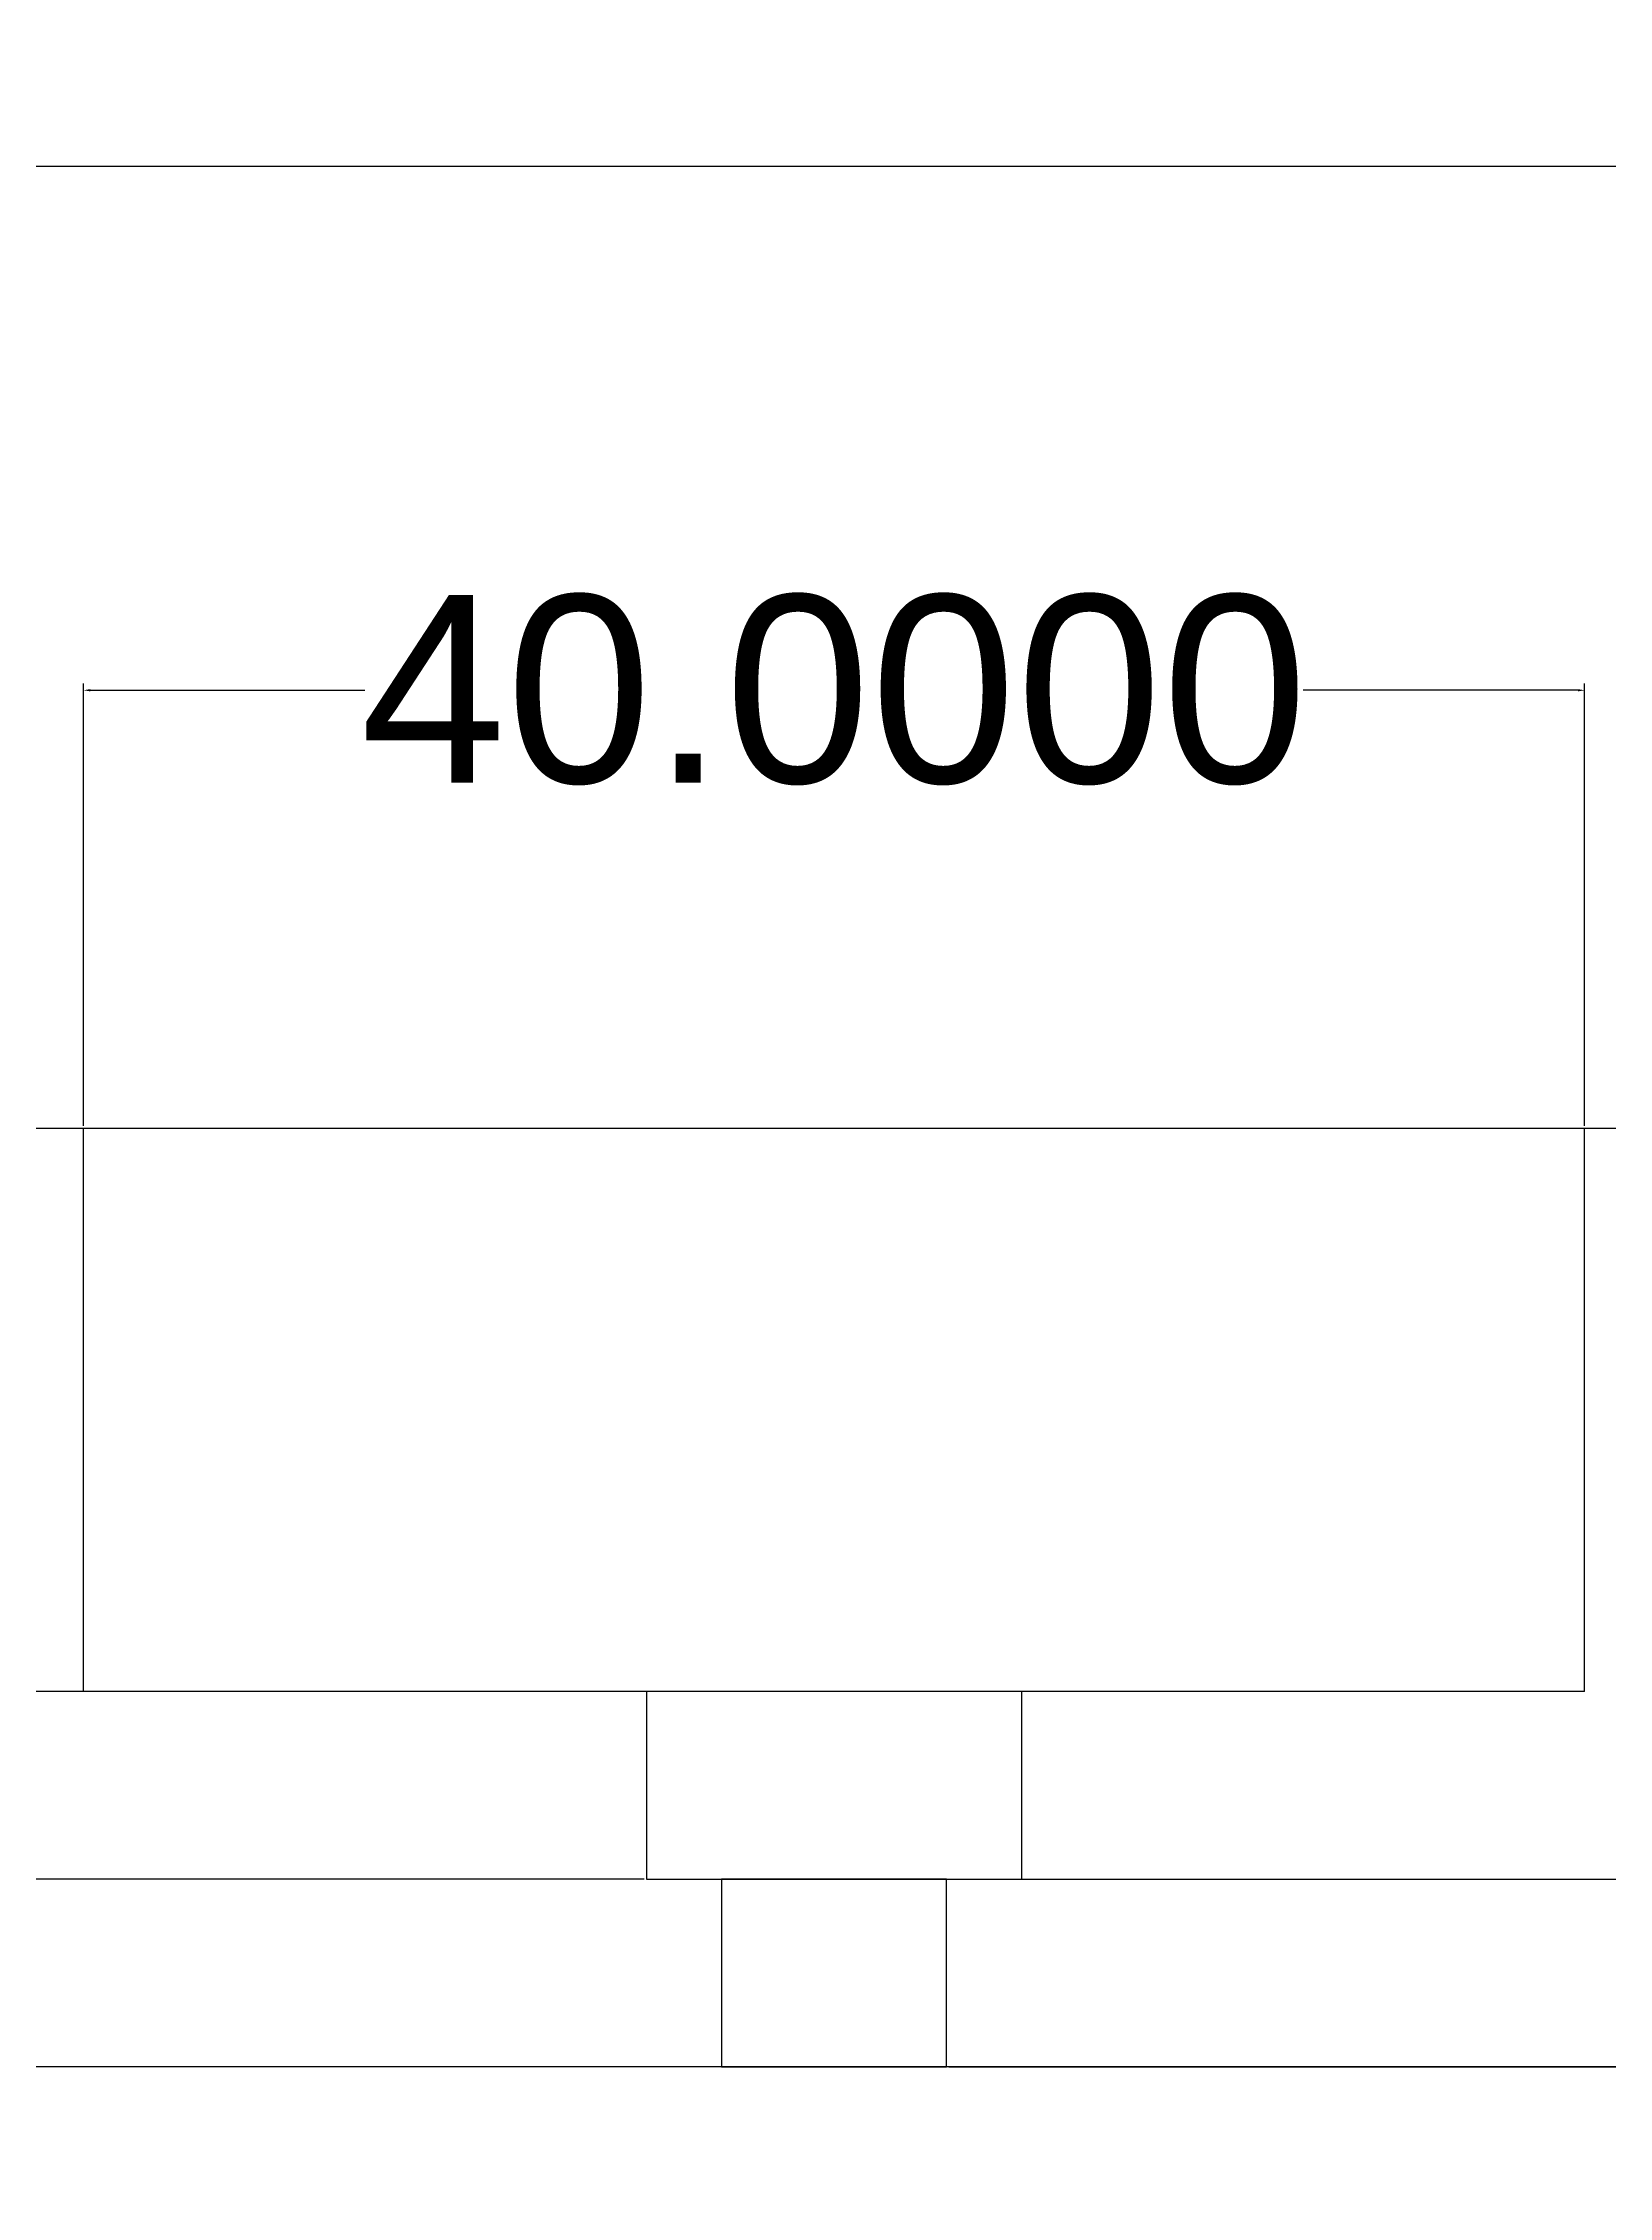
# Model space of a CAD drawing. Header units: inches. Extents: x 127 to 536, y 55 to 264.
# Drawn here: x 169.3 to 211.1, y 206.4 to 263.8 of the extents above; entities that cross this region are included whole.
import ezdxf

# ---------------------------------------------------------------- set-up
doc = ezdxf.new("R2010")
doc.units = ezdxf.units.IN
doc.header["$MEASUREMENT"] = 0
doc.styles.get("Standard").update_dxf_attribs({"font": 'arial.ttf'})
doc.styles.add('样式 1', font='arial.ttf', dxfattribs={"height": 5})
doc.dimstyles.get("Standard").update_dxf_attribs({"dimtxt": 0.18, "dimasz": 0.18, "dimexe": 0.18, "dimexo": 0.0625, "dimgap": 0.09, "dimtad": 0, "dimtih": 1, "dimtoh": 1, "dimdec": 4, "dimzin": 0, "dimdsep": 46, "dimtxsty": 'Standard', "dimcen": 0.09, "dimadec": 0, "dimazin": 0, "dimtfac": 1, "dimtdec": 4, "dimtofl": 0, "dimtmove": 0, "dimatfit": 3, "dimfxl": 1, "dimtolj": 1, "dimtzin": 0, "dimarcsym": 0})

# ---------------------------------------------------------------- blocks, each defined once
blk = doc.blocks.new('*D5')
at = {"color": 0, "lineweight": -2, "transparency": 16777216}
for p, q in [((160.402, 234.961), (160.402, 260.702)), ((160.582, 260.522), (251.015, 260.522)), ((370.222, 260.522), (279.79, 260.522)), ((370.402, 234.961), (370.402, 260.702))]:
    blk.add_line(p, q, dxfattribs=at)
at = {"color": 0, "transparency": 16777216}
for points in [[(160.582, 260.552), (160.582, 260.492), (160.402, 260.522)], [(370.222, 260.552), (370.222, 260.492), (370.402, 260.522)]]:
    blk.add_solid(points, dxfattribs=at)
at = {"layer": 'Defpoints', "color": 0, "transparency": 16777216}
for p in [(370.402, 260.522), (160.402, 234.899), (370.402, 234.899)]:
    blk.add_point(p, dxfattribs=at)
at = {"color": 0, "transparency": 16777216, "insert": (265.402, 260.522), "char_height": 5, "attachment_point": 5, "style": '样式 1'}
blk.add_mtext('\\A1;210.0000', dxfattribs=at)
blk = doc.blocks.new('*D6')
at = {"color": 0, "lineweight": -2, "transparency": 16777216}
for p, q in [((170.402, 234.961), (170.402, 246.746)), ((210.402, 234.961), (210.402, 246.746)), ((170.582, 246.566), (177.899, 246.566)), ((210.222, 246.566), (202.905, 246.566))]:
    blk.add_line(p, q, dxfattribs=at)
at = {"color": 0, "transparency": 16777216}
for points in [[(170.582, 246.596), (170.582, 246.536), (170.402, 246.566)], [(210.222, 246.596), (210.222, 246.536), (210.402, 246.566)]]:
    blk.add_solid(points, dxfattribs=at)
at = {"layer": 'Defpoints', "color": 0, "transparency": 16777216}
for p in [(210.402, 246.566), (170.402, 234.899), (210.402, 234.899)]:
    blk.add_point(p, dxfattribs=at)
at = {"color": 0, "transparency": 16777216, "insert": (190.402, 246.566), "char_height": 5, "attachment_point": 5, "style": '样式 1'}
blk.add_mtext('\\A1;40.0000', dxfattribs=at)
blk = doc.blocks.new('*D12')
at = {"color": 0, "lineweight": -2, "transparency": 16777216}
for p, q in [((185.34, 219.899), (147.39, 219.899)), ((147.57, 219.719), (147.57, 215.079)), ((185.34, 214.899), (147.39, 214.899)), ((147.57, 214.719), (147.39, 214.719)), ((147.57, 214.899), (147.57, 214.719))]:
    blk.add_line(p, q, dxfattribs=at)
at = {"color": 0, "transparency": 16777216}
for points in [[(147.54, 219.719), (147.6, 219.719), (147.57, 219.899)], [(147.54, 215.079), (147.6, 215.079), (147.57, 214.899)]]:
    blk.add_solid(points, dxfattribs=at)
at = {"layer": 'Defpoints', "color": 0, "transparency": 16777216}
for p in [(185.402, 219.899), (147.57, 214.899), (185.402, 214.899)]:
    blk.add_point(p, dxfattribs=at)
at = {"color": 0, "transparency": 16777216, "insert": (136.93, 214.719), "char_height": 5, "attachment_point": 5, "style": '样式 1'}
blk.add_mtext('\\A1;5.0000', dxfattribs=at)
blk = doc.blocks.new('*D13')
at = {"color": 0, "lineweight": -2, "transparency": 16777216}
for p, q in [((193.465, 214.899), (234.134, 214.899)), ((233.954, 214.719), (233.954, 210.079)), ((193.465, 209.899), (234.134, 209.899)), ((233.954, 209.719), (233.774, 209.719)), ((233.954, 209.899), (233.954, 209.719))]:
    blk.add_line(p, q, dxfattribs=at)
at = {"color": 0, "transparency": 16777216}
for points in [[(233.924, 214.719), (233.984, 214.719), (233.954, 214.899)], [(233.924, 210.079), (233.984, 210.079), (233.954, 209.899)]]:
    blk.add_solid(points, dxfattribs=at)
at = {"layer": 'Defpoints', "color": 0, "transparency": 16777216}
for p in [(193.402, 214.899), (193.402, 209.899), (233.954, 209.899)]:
    blk.add_point(p, dxfattribs=at)
at = {"color": 0, "transparency": 16777216, "insert": (223.314, 209.719), "char_height": 5, "attachment_point": 5, "style": '样式 1'}
blk.add_mtext('\\A1;5.0000', dxfattribs=at)

msp = doc.modelspace()

# ---------------------------------------------------------------- linework, layer by layer
for p, q in [((170.40228, 219.89861), (170.40228, 234.89861)), ((210.40228, 219.89861), (210.40228, 234.89861))]:
    msp.add_line(p, q)
for points in [[(160.40228, 234.89861), (370.40228, 234.89861), (370.40228, 209.89861), (160.40228, 209.89861)], [(195.40228, 219.89861), (185.40228, 219.89861), (185.40228, 214.89861), (195.40228, 214.89861)], [(193.40228, 214.89861), (187.40228, 214.89861), (187.40228, 209.89861), (193.40228, 209.89861)]]:
    msp.add_lwpolyline(points, close=True)
msp.add_lwpolyline([(210.40228, 219.89861), (170.40228, 219.89861)])

# ---------------------------------------------------------------- dimensions: what is measured, and where the dimension line sits
for base, p1, p2, picture, middle in [((370.40228, 260.52227), (160.40228, 234.89861), (370.40228, 234.89861), '*D5', (265.40228, 260.52227)), ((210.40228, 246.56618), (170.40228, 234.89861), (210.40228, 234.89861), '*D6', (190.40228, 246.56618))]:
    dim = msp.add_linear_dim(base=base, p1=p1, p2=p2, dimstyle='Standard', override={"dimtxsty": '样式 1'})
    dim.commit()
    dim.dimension.update_dxf_attribs({"geometry": picture, "text_midpoint": middle})
for base, p1, p2, picture, middle in [((147.56978, 214.89861), (185.40228, 219.89861), (185.40228, 214.89861), '*D12', (136.92972, 214.71861)), ((233.95419, 209.89861), (193.40228, 214.89861), (193.40228, 209.89861), '*D13', (223.31414, 209.71861))]:
    dim = msp.add_linear_dim(base=base, p1=p1, p2=p2, angle=90, dimstyle='Standard', override={"dimtxsty": '样式 1'})
    dim.commit()
    dim.dimension.update_dxf_attribs({"geometry": picture, "text_midpoint": middle, "dimtype": 160})

doc.saveas('drawing.dxf')
